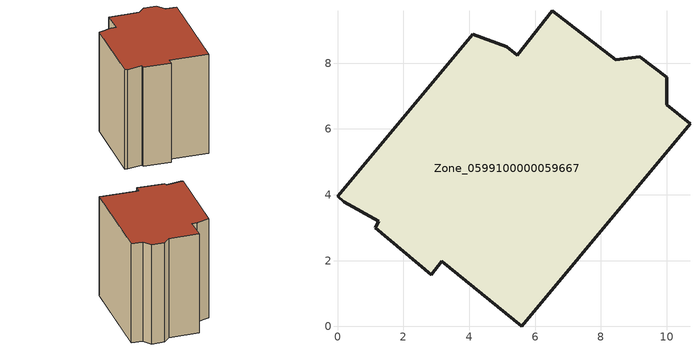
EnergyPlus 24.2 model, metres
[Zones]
Zone_0599100000059667
 floor ground (C_G): 3.17,1.98 2.85,1.58 1.15,3 1.26,3.19 0.19,3.8 0,3.95 4.11,8.87 5.14,8.51 5.46,8.24 6.53,9.6 8.45,8.1 9.19,8.19 10,7.57 10,6.74 10.71,6.16 5.6,0 z0
 wall outside (C_F): 4.11,8.87 0,3.95 0.19,3.8 1.26,3.19 1.15,3 2.85,1.58 3.17,1.98 5.6,0 10.71,6.16 10,6.74 10,7.57 9.19,8.19 8.45,8.1 6.53,9.6 5.46,8.24 5.14,8.51 4.11,8.87 z0:8.45
 roof outside (C_R): 1.26,3.19 1.15,3 2.85,1.58 3.17,1.98 5.6,0 10.71,6.16 10,6.74 10,7.57 9.19,8.19 8.45,8.1 6.53,9.6 5.46,8.24 5.14,8.51 4.11,8.87 0,3.95 0.19,3.8 z8.45
[BUILDING]
Pand.0599100000059667: North Axis=0; Terrain=City; Loads Convergence Tolerance Value=0.04; Temperature Convergence Tolerance Value=0.4; Solar Distribution=FullExterior; Maximum Number of Warmup Days=25; Minimum Number of Warmup Days=1
[Site:Location]
Rotterdam.The.Hague.AP_ZH_NLD Design_Conditions: Latitude=51.96; Longitude=4.45; Time Zone=1; Elevation=-4.5
[SITE:GROUNDTEMPERATURE:BUILDINGSURFACE]
18, 18, 18, 18, 18, 18, 18, 18, 18, 18, 18, 18
[MATERIAL] Thermal Absorptance=0.9; Solar Absorptance=0.7; Visible Absorptance=0.7
Name | Roughness | Thickness | Conductivity | Density | Specific Heat
G.TC.1946 | MediumSmooth | 0.15 | 1 | 540 | 1210
F.TC.1946 | Rough | 0.3 | 0.857143 | 1920 | 840
R.TC.1946 | MediumRough | 0.2 | 0.909091 | 1500 | 1000
[CONSTRUCTION]
C_G: G.TC.1946
C_F: F.TC.1946
C_R: R.TC.1946
[ZONE]
Zone_0599100000059667: Type=1; Multiplier=1; Ceiling Height=Autocalculate; Volume=Autocalculate; Floor Area=autocalculate; Part of Total Floor Area=Yes
[ZONEINFILTRATION:DESIGNFLOWRATE]
Infil_Zone_0599100000059667: Zone or ZoneList or Space or SpaceList=Zone_0599100000059667; Schedule=AlwaysOn; Design Flow Rate Calculation Method=Flow/Area; Flow Rate per Floor Area=0.003; Constant Term Coefficient=1; Temperature Term Coefficient=0; Velocity Term Coefficient=0; Velocity Squared Term Coefficient=0
[HVACTEMPLATE:ZONE:IDEALLOADSAIRSYSTEM]
Zone_0599100000059667: Maximum Heating Supply Air Temperature=50; Minimum Cooling Supply Air Temperature=13; Maximum Heating Supply Air Humidity Ratio=0.0156; Minimum Cooling Supply Air Humidity Ratio=0.0077; Heating Limit=NoLimit; Cooling Limit=NoLimit; Dehumidification Control Type=ConstantSensibleHeatRatio; Cooling Sensible Heat Ratio=0.7; Dehumidification Setpoint=60; Humidification Control Type=None; Humidification Setpoint=30; Outdoor Air Method=None; Outdoor Air Flow Rate per Person=0.00944; Outdoor Air Flow Rate per Zone Floor Area=0; Outdoor Air Flow Rate per Zone=0; Demand Controlled Ventilation Type=None; Outdoor Air Economizer Type=NoEconomizer; Heat Recovery Type=None; Sensible Heat Recovery Effectiveness=0.7; Latent Heat Recovery Effectiveness=0.65
[ZONECONTROL:THERMOSTAT]
ThermostatControl_Zone_0599100000059667: Zone or ZoneList=Zone_0599100000059667; Control Type Schedule=DualSetpointControlType; Control 1=Thermostat_Zone_0599100000059667; Temperature Difference Between Cutout And Setpoint=0
[THERMOSTATSETPOINT:DUALSETPOINT]
Thermostat_Zone_0599100000059667: Heating Setpoint Temperature Schedule=HeatingSetpoint_Zone_0599100000059667; Cooling Setpoint Temperature Schedule=CoolingSetpoint_Zone_0599100000059667
[SCHEDULE:COMPACT]
HeatingSetpoint_Zone_0599100000059667: Through: 12/31, For: AllDays, Until: 24:00, 21
CoolingSetpoint_Zone_0599100000059667: Through: 12/31, For: AllDays, Until: 24:00, 24
DualSetpointControlType: Through: 12/31, For: AllDays, Until: 24:00, 4
AlwaysOn: Through: 12/31, For: AllDays, Until: 24:00, 1
